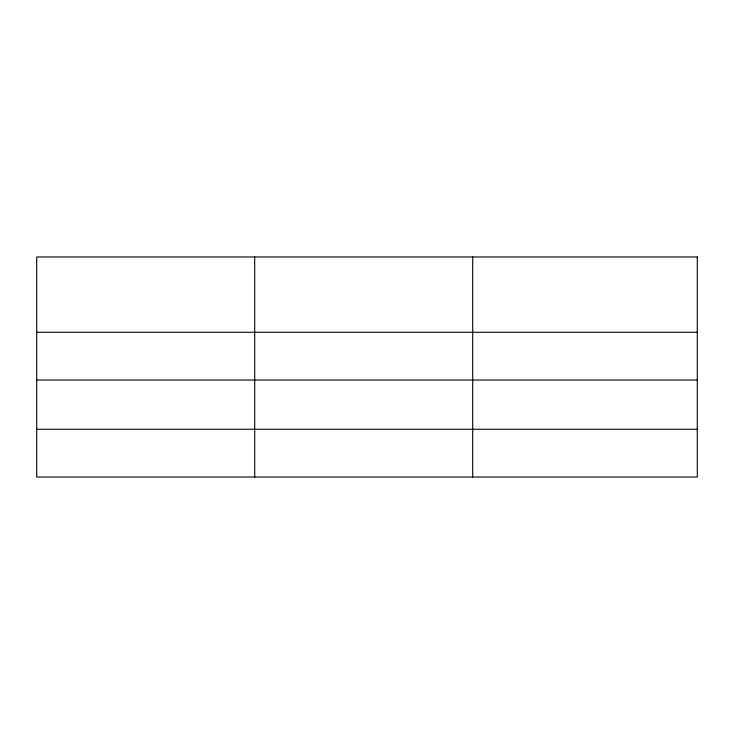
<?xml version="1.0" encoding="UTF-8"?>
<svg xmlns="http://www.w3.org/2000/svg" width="734" height="734" viewBox="0 0 734 734"><rect width="100%" height="100%" fill="white"/><g stroke="black" fill="none" stroke-linecap="round" stroke-linejoin="round"><path stroke-width="1.1" d="M36.7 332.273L697.3 332.273M36.7 380.047L697.3 380.047M36.7 429.262L697.3 429.262M472.696 256.964L472.696 477.036M254.698 256.964L254.698 477.036M697.3 256.964L36.7 256.964L36.7 477.036L697.3 477.036L697.3 256.964"/></g></svg>
